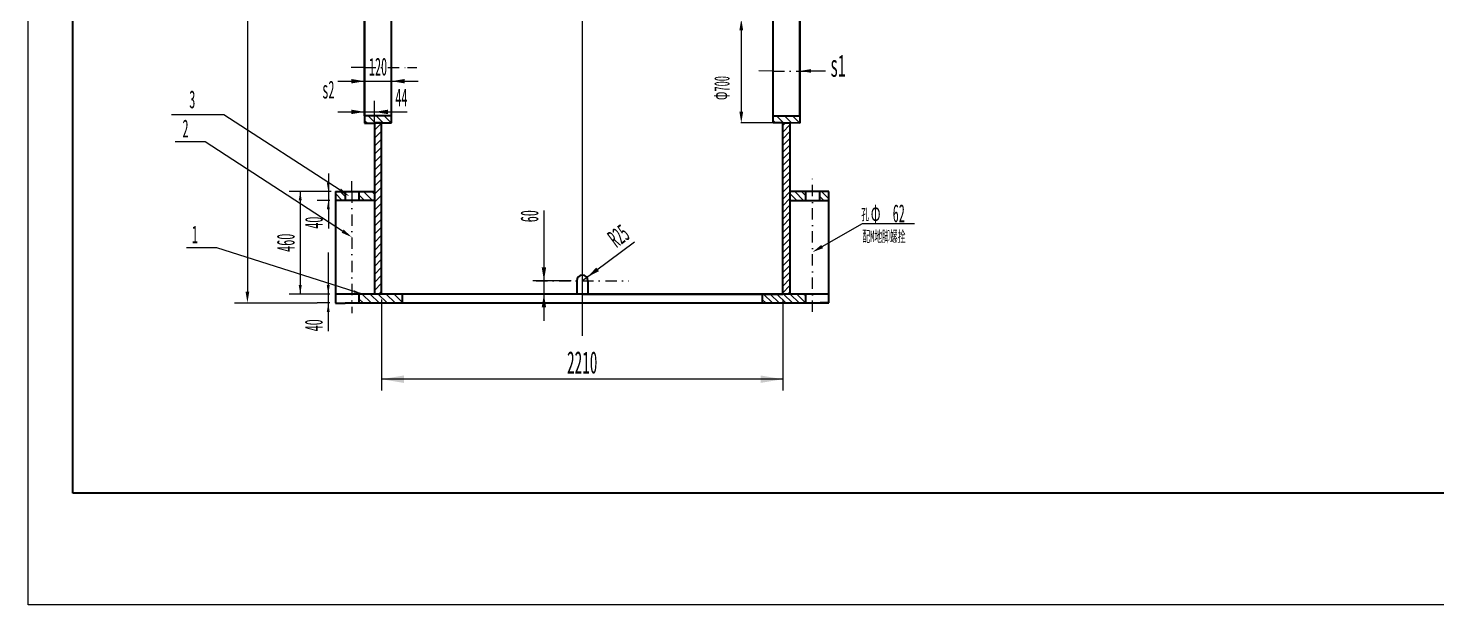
# Model space of a CAD drawing. Header units: millimetres. Extents: x -8058 to 12635, y -1342 to 1598.
# Drawn here: x 2119.8 to 2435.8, y 756.6 to 885.9 of the extents above; entities that cross this region are included whole.
import ezdxf

# ---------------------------------------------------------------- set-up
doc = ezdxf.new("R2010")
doc.units = ezdxf.units.MM
doc.header["$LTSCALE"] = 2
doc.linetypes.add('CENTERX2', pattern=[101.599999, 63.5, -12.7, 12.7, -12.7])
doc.linetypes.add('DASHDOTX2', pattern=[50.799999, 25.4, -12.7, 0, -12.7])
for name, color, linetype, lineweight in [('A1', 7, 'Continuous', 30), ('定位线', 7, 'CENTERX2', 18), ('标注', 1, 'Continuous', 18), ('粗实线', 7, 'Continuous', 50), ('细粗线', 7, 'Continuous', 30)]:
    doc.layers.add(name, color=color, linetype=linetype, lineweight=lineweight)
doc.styles.get("Standard").update_dxf_attribs({"font": '', "width": 0.5})
doc.styles.get('Standard').set_extended_font_data('宋体')
doc.dimstyles.new('123', dxfattribs={"dimscale": 2, "dimtxt": 2.5, "dimasz": 2.5, "dimexe": 1.25, "dimexo": 0.625, "dimtad": 1, "dimdec": 0, "dimlfac": 20, "dimdsep": 46, "dimtxsty": 'Standard', "dimcen": 2.5, "dimdle": 5, "dimadec": 0, "dimazin": 0, "dimtfac": 1, "dimtdec": 0, "dimtmove": 0, "dimatfit": 3, "dimfxl": 1, "dimtolj": 1, "dimarcsym": 0})
pattern_1 = [(135, (0, 0), (-0.75, -0.75), [])]
pattern_2 = [(135, (0, 0), (-0.8980256, -0.8980256), [])]

# ---------------------------------------------------------------- blocks, each defined once
blk = doc.blocks.new('*X27')
at = {"layer": '标注', "linetype": 'Continuous'}
for points in [[(2195.27, 873.98), (2192.27, 874.48), (2192.27, 873.48)], [(2201.27, 873.98), (2204.27, 874.48), (2204.27, 873.48)]]:
    blk.add_hatch(color=0, dxfattribs=at).paths.add_polyline_path(points, flags=0)
at = {"layer": '标注', "color": 0, "linetype": 'Continuous'}
for p, q in [((2195.27, 875.19), (2195.27, 876.48)), ((2201.27, 875.19), (2201.27, 876.48)), ((2189.27, 873.98), (2207.27, 873.98))]:
    blk.add_line(p, q, dxfattribs=at)
at = {"layer": '标注', "color": 0, "insert": (2198.27, 877.22), "char_height": 4, "width": 8, "attachment_point": 5}
blk.add_mtext('120', dxfattribs=at)
blk = doc.blocks.new('*X28')
at = {"layer": '标注', "linetype": 'Continuous'}
for points in [[(2195.27, 867.1), (2192.27, 867.6), (2192.27, 866.6)], [(2197.47, 867.1), (2200.47, 867.6), (2200.47, 866.6)]]:
    blk.add_hatch(color=0, dxfattribs=at).paths.add_polyline_path(points, flags=0)
at = {"layer": '标注', "color": 0, "linetype": 'Continuous'}
for p, q in [((2195.27, 865.84), (2195.27, 869.6)), ((2197.47, 864.22), (2197.47, 869.6)), ((2189.27, 867.1), (2204.83, 867.1))]:
    blk.add_line(p, q, dxfattribs=at)
at = {"layer": '标注', "color": 0, "insert": (2203.5, 870.33), "char_height": 4, "width": 8, "attachment_point": 5}
blk.add_mtext('44', dxfattribs=at)
blk = doc.blocks.new('*X37')
at = {"layer": '标注', "linetype": 'Continuous'}
blk.add_hatch(color=0, dxfattribs=at).paths.add_polyline_path([(2245.12, 830.01), (2247.83, 831.39), (2247.23, 832.2)], flags=0)
at = {"layer": '标注', "color": 0, "linetype": 'Continuous'}
blk.add_line((2255.78, 837.9), (2244.12, 829.26), dxfattribs=at)
at = {"layer": '标注', "color": 0, "linetype": 'Continuous', "insert": (2252.24, 839.3), "char_height": 4, "width": 8.0447, "attachment_point": 5, "rotation": 36.5263}
blk.add_mtext('R25', dxfattribs=at)
blk = doc.blocks.new('*X39')
at = {"layer": '标注', "linetype": 'Continuous'}
for points in [[(2235.48, 829.26), (2235.98, 832.26), (2234.98, 832.26)], [(2235.48, 826.26), (2235.98, 823.26), (2234.98, 823.26)]]:
    blk.add_hatch(color=0, dxfattribs=at).paths.add_polyline_path(points, flags=0)
at = {"layer": '标注', "color": 0, "linetype": 'Continuous'}
for p, q in [((2235.48, 845.01), (2235.48, 820.26)), ((2241.62, 829.26), (2232.98, 829.26)), ((2241.62, 826.26), (2232.98, 826.26))]:
    blk.add_line(p, q, dxfattribs=at)
at = {"layer": '标注', "color": 0, "insert": (2232.25, 843.72), "char_height": 4, "width": 8, "attachment_point": 5, "rotation": 90}
blk.add_mtext('60', dxfattribs=at)
blk = doc.blocks.new('*X45')
at = {"layer": '标注', "linetype": 'Continuous'}
for points in [[(2187.12, 849.26), (2187.45, 851.26), (2186.78, 851.26)], [(2187.12, 847.26), (2187.45, 845.26), (2186.78, 845.26)]]:
    blk.add_hatch(color=0, dxfattribs=at).paths.add_polyline_path(points, flags=0)
at = {"layer": '标注', "color": 0, "linetype": 'Continuous'}
for p, q in [((2187.12, 853.26), (2187.12, 840.95)), ((2187.47, 849.26), (2184.62, 849.26)), ((2187.47, 847.26), (2184.62, 847.26))]:
    blk.add_line(p, q, dxfattribs=at)
at = {"layer": '标注', "color": 0, "insert": (2183.89, 842.26), "char_height": 4, "width": 8, "attachment_point": 5, "rotation": 90}
blk.add_mtext('40', dxfattribs=at)
blk = doc.blocks.new('*X46')
at = {"layer": '标注', "linetype": 'Continuous'}
for points in [[(2187.1, 826.26), (2187.43, 828.26), (2186.77, 828.26)], [(2187.1, 824.26), (2187.43, 822.26), (2186.77, 822.26)]]:
    blk.add_hatch(color=0, dxfattribs=at).paths.add_polyline_path(points, flags=0)
at = {"layer": '标注', "color": 0, "linetype": 'Continuous'}
for p, q in [((2187.1, 830.26), (2187.1, 817.95)), ((2187.47, 826.26), (2184.6, 826.26)), ((2187.47, 824.26), (2184.6, 824.26))]:
    blk.add_line(p, q, dxfattribs=at)
at = {"layer": '标注', "color": 0, "insert": (2183.87, 819.26), "char_height": 4, "width": 8, "attachment_point": 5, "rotation": 90}
blk.add_mtext('40', dxfattribs=at)
blk = doc.blocks.new('*X47')
at = {"layer": '标注', "linetype": 'Continuous'}
for points in [[(2180.82, 849.26), (2181.15, 847.26), (2180.48, 847.26)], [(2180.82, 826.26), (2181.15, 828.26), (2180.48, 828.26)]]:
    blk.add_hatch(color=0, dxfattribs=at).paths.add_polyline_path(points, flags=0)
at = {"layer": '标注', "color": 0, "linetype": 'Continuous'}
for p, q in [((2187.77, 849.26), (2178.32, 849.26)), ((2180.82, 849.26), (2180.82, 826.26)), ((2187.47, 826.26), (2178.32, 826.26))]:
    blk.add_line(p, q, dxfattribs=at)
at = {"layer": '标注', "color": 0, "insert": (2177.59, 837.76), "char_height": 4, "width": 8.0894, "attachment_point": 5, "rotation": 90}
blk.add_mtext('460', dxfattribs=at)
blk = doc.blocks.new('*X48')
at = {"layer": '标注', "linetype": 'Continuous'}
blk.add_hatch(color=0, dxfattribs=at).paths.add_polyline_path([(39.42, -10.32), (37.43, -9.96), (37.59, -9.48)], flags=0)
at = {"layer": '标注', "color": 0, "linetype": 'Continuous'}
for p, q in [((6.77, 0), (0, 0)), ((39.42, -10.32), (6.77, 0))]:
    blk.add_line(p, q, dxfattribs=at)
at = {"layer": '标注', "color": 0}
blk.add_line((0, 0), (0, 0), dxfattribs=at)
blk = doc.blocks.new('*X82')
at = {"layer": 'A1', "linetype": 'Continuous', "lineweight": 0}
for points in [[(2199.07, 807.18), (2204.07, 806.34), (2204.07, 808.01)], [(2289.07, 807.18), (2284.07, 806.34), (2284.07, 808.01)]]:
    blk.add_hatch(color=0, dxfattribs=at).paths.add_polyline_path(points, flags=0)
at = {"layer": 'A1', "color": 0, "linetype": 'Continuous', "lineweight": 0}
for p, q in [((2199.07, 825.01), (2199.07, 804.68)), ((2289.07, 825.01), (2289.07, 804.68)), ((2289.07, 807.18), (2199.07, 807.18))]:
    blk.add_line(p, q, dxfattribs=at)
at = {"layer": 'A1', "color": 0, "linetype": 'DASHDOTX2', "lineweight": 0, "insert": (2244.07, 810.91), "char_height": 5, "width": 13.5754, "attachment_point": 5}
blk.add_mtext('2210', dxfattribs=at)

msp = doc.modelspace()

# ---------------------------------------------------------------- hatches: boundary and pattern name
at = {"layer": 'A1', "lineweight": 0}
h = msp.add_hatch(dxfattribs=at)
h.set_pattern_fill('ANSI31', color=0, style=0, pattern_type=0)
h.set_pattern_definition(pattern_2)
h.paths.add_polyline_path([(2201.269, 866.215), (2195.269, 866.215), (2195.269, 864.594), (2197.469, 864.604), (2197.469, 864.615), (2199.069, 864.615), (2201.269, 864.615)], flags=0)
h = msp.add_hatch(dxfattribs=at)
h.set_pattern_fill('ANSI31', color=0, style=0, pattern_type=0)
h.set_pattern_definition(pattern_2)
h.paths.add_polyline_path([(2292.869, 866.215), (2286.869, 866.215), (2286.869, 864.615), (2289.069, 864.615), (2290.669, 864.615), (2290.669, 864.604), (2292.869, 864.594)], flags=0)
h = msp.add_hatch(dxfattribs=at)
h.set_pattern_fill('ANSI31', color=0, style=0, pattern_type=0)
h.set_pattern_definition([(45, (0, 0), (-0.8980256, 0.8980256), [])])
h.paths.add_polyline_path([(2199.069, 864.61), (2197.469, 864.604), (2197.469, 826.265), (2199.069, 826.265)], flags=0)
h = msp.add_hatch(dxfattribs=at)
h.set_pattern_fill('JIS_WOOD', color=0, style=0, pattern_type=0)
h.set_pattern_definition([(45, (0, 0), (-0.75, 0.75), [])])
h.paths.add_polyline_path([(2290.669, 864.604), (2289.069, 864.61), (2289.069, 826.265), (2290.669, 826.265)], flags=0)
h = msp.add_hatch(dxfattribs=at)
h.set_pattern_fill('JIS_WOOD', color=0, style=0, pattern_type=0)
h.set_pattern_definition(pattern_1)
h.paths.add_polyline_path([(2190.869, 849.265), (2188.716, 849.265), (2188.716, 847.265), (2190.869, 847.265)], flags=0)
h = msp.add_hatch(dxfattribs=at)
h.set_pattern_fill('ANSI31', color=0, style=0, pattern_type=0)
h.set_pattern_definition(pattern_2)
h.paths.add_polyline_path([(2197.469, 849.265), (2193.969, 849.265), (2193.969, 847.265), (2197.469, 847.265)], flags=0)
h = msp.add_hatch(dxfattribs=at)
h.set_pattern_fill('JIS_WOOD', color=0, style=0, pattern_type=0)
h.set_pattern_definition(pattern_1)
h.paths.add_polyline_path([(2294.169, 849.265), (2290.669, 849.265), (2290.669, 847.265), (2294.169, 847.265)], flags=0)
h = msp.add_hatch(dxfattribs=at)
h.set_pattern_fill('JIS_WOOD', color=0, style=0, pattern_type=0)
h.set_pattern_definition(pattern_1)
h.paths.add_polyline_path([(2299.422, 849.265), (2297.269, 849.265), (2297.269, 847.265), (2299.422, 847.265)], flags=0)
h = msp.add_hatch(dxfattribs=at)
h.set_pattern_fill('ANSI31', color=0, style=0, pattern_type=0)
h.set_pattern_definition(pattern_2)
h.paths.add_polyline_path([(2203.669, 826.265), (2199.069, 826.265), (2193.969, 826.265), (2193.969, 824.265), (2203.669, 824.265)], flags=0)
h = msp.add_hatch(dxfattribs=at)
h.set_pattern_fill('JIS_WOOD', color=0, style=0, pattern_type=0)
h.set_pattern_definition(pattern_1)
h.paths.add_polyline_path([(2294.169, 826.265), (2284.469, 826.265), (2284.469, 824.265), (2294.169, 824.265)], flags=0)
at = {"layer": '标注'}
for points in [[(2279.329, 885.415), (2280.163, 885.415), (2279.746, 887.915)], [(2295.416, 875.862), (2292.916, 876.279), (2295.416, 876.695)], [(2279.329, 867.115), (2280.163, 867.115), (2279.746, 864.615)], [(2189.963, 849.915), (2191.834, 848.205), (2189.509, 849.216)], [(2190.55, 840.715), (2192.419, 839.003), (2190.096, 840.016)], [(2298.094, 836.543), (2295.719, 835.658), (2297.679, 837.266)]]:
    msp.add_hatch(color=0, dxfattribs=at).paths.add_polyline_path(points, flags=0)
at = {"layer": '标注', "linetype": 'DASHDOTX2'}
msp.add_hatch(color=0, dxfattribs=at).paths.add_polyline_path([(2168.551, 826.765), (2169.384, 826.765), (2168.967, 824.265)], flags=0)

# ---------------------------------------------------------------- linework, layer by layer
at = {"layer": 'A1', "color": 0, "lineweight": 30}
for p, q in [((2195.269, 887.915), (2195.269, 864.594)), ((2195.269, 866.215), (2195.269, 887.915)), ((2201.269, 864.615), (2201.269, 887.915)), ((2286.869, 864.615), (2286.869, 887.915)), ((2292.869, 887.915), (2292.869, 864.594)), ((2292.869, 866.215), (2292.869, 887.915)), ((2201.269, 866.215), (2195.269, 866.215)), ((2286.869, 866.215), (2292.869, 866.215)), ((2195.269, 864.594), (2200.169, 864.615)), ((2197.469, 864.615), (2197.469, 826.265)), ((2197.469, 864.563), (2197.469, 861.372)), ((2199.069, 826.265), (2199.069, 864.615)), ((2199.069, 864.615), (2201.269, 864.615)), ((2289.069, 864.615), (2286.869, 864.615)), ((2292.869, 864.594), (2287.969, 864.615)), ((2289.069, 826.265), (2289.069, 864.615)), ((2290.669, 864.615), (2290.669, 826.265)), ((2188.716, 849.265), (2188.716, 847.265)), ((2197.469, 847.265), (2188.716, 847.265)), ((2188.716, 847.265), (2188.716, 824.234)), ((2190.869, 849.265), (2190.869, 847.265)), ((2193.969, 849.265), (2193.969, 847.265)), ((2299.422, 849.265), (2290.669, 849.265)), ((2290.669, 847.265), (2299.422, 847.265)), ((2295.719, 849.265), (2294.169, 849.265)), ((2294.169, 849.265), (2294.169, 847.265)), ((2297.269, 849.265), (2297.269, 847.265)), ((2299.422, 824.265), (2299.422, 849.265)), ((2242.866, 829.265), (2242.866, 826.265)), ((2245.366, 829.265), (2245.366, 826.265)), ((2188.716, 826.287), (2244.069, 826.287)), ((2193.969, 826.265), (2193.969, 824.265)), ((2244.069, 826.265), (2199.069, 826.265)), ((2299.422, 826.265), (2244.069, 826.265)), ((2294.169, 826.265), (2294.169, 824.265)), ((2188.716, 824.234), (2190.869, 824.254)), ((2244.022, 824.254), (2190.869, 824.254)), ((2244.022, 824.265), (2299.422, 824.265))]:
    msp.add_line(p, q, dxfattribs=at)
at = {"layer": 'A1', "color": 0}
for p, q in [((2195.269, 868.719), (2195.269, 869.122)), ((2201.269, 868.719), (2201.269, 869.122)), ((2201.269, 864.615), (2201.269, 866.215)), ((2286.869, 864.615), (2286.869, 866.215)), ((2195.269, 864.594), (2197.469, 864.594)), ((2199.069, 864.615), (2197.469, 864.615)), ((2197.469, 864.594), (2197.469, 864.615)), ((2289.069, 864.615), (2290.669, 864.615)), ((2188.716, 849.265), (2197.469, 849.265)), ((2192.419, 849.265), (2193.969, 849.265)), ((2197.469, 849.265), (2197.469, 847.265)), ((2290.669, 849.265), (2290.669, 847.265)), ((2244.069, 826.265), (2203.669, 826.265)), ((2203.669, 826.265), (2203.669, 824.265)), ((2244.069, 826.265), (2284.469, 826.265)), ((2244.069, 826.265), (2289.069, 826.265)), ((2284.469, 826.265), (2284.469, 824.265)), ((2299.422, 824.265), (2299.422, 826.265)), ((2244.022, 824.265), (2299.422, 824.265)), ((2244.069, 824.265), (2295.719, 824.265)), ((2299.422, 824.265), (2297.422, 824.265))]:
    msp.add_line(p, q, dxfattribs=at)
at = {"layer": 'A1', "color": 0, "lineweight": 0}
msp.add_line((2187.116, 835.565), (2187.1, 830.265), dxfattribs=at)
at = {"layer": 'A1', "color": 0, "linetype": 'DASHDOTX2', "lineweight": 0}
msp.add_line((2166.044, 824.265), (2184.6, 824.265), dxfattribs=at)
at = {"layer": 'A1', "color": 0, "lineweight": 30}
msp.add_arc((2244.116, 829.265), 1.25, 0, 180, dxfattribs=at)
at = {"layer": '定位线', "color": 0}
for p, q in [((2244.069, 1138.28), (2244.069, 816.93)), ((2204.85, 877.065), (2206.952, 877.065))]:
    msp.add_line(p, q, dxfattribs=at)
at = {"layer": '定位线', "color": 0, "linetype": 'DASHDOTX2', "ltscale": 0.05}
for p, q in [((2195.269, 877.065), (2204.85, 877.065)), ((2286.869, 876.265), (2295.885, 876.255)), ((2295.719, 822.287), (2295.719, 852.835)), ((2192.419, 849.265), (2192.419, 821.946)), ((2233.728, 829.265), (2254.491, 829.265))]:
    msp.add_line(p, q, dxfattribs=at)
at = {"layer": '定位线', "color": 0, "linetype": 'DASHDOTX2'}
for p, q in [((2286.869, 876.265), (2283.724, 876.268)), ((2192.419, 849.265), (2192.419, 851.568))]:
    msp.add_line(p, q, dxfattribs=at)
at = {"layer": '标注', "color": 0}
for p, q in [((2168.967, 973.765), (2168.967, 826.765)), ((2279.746, 885.415), (2279.746, 867.115)), ((2286.838, 864.615), (2279.683, 864.615)), ((2188.716, 849.265), (2188.716, 826.265)), ((2297.886, 836.904), (2306.941, 842.11)), ((2306.941, 842.11), (2318.637, 842.11))]:
    msp.add_line(p, q, dxfattribs=at)
at = {"layer": '标注', "color": 0, "linetype": 'DASHDOTX2'}
msp.add_line((2195.269, 877.065), (2192.255, 877.065), dxfattribs=at)
at = {"layer": '标注', "color": 0}
for points in [[(2295.416, 876.279), (2298.626, 876.279)], [(2189.736, 849.565), (2163.644, 866.478), (2151.929, 866.478)], [(2190.323, 840.365), (2159.518, 860.383), (2152.752, 860.383)]]:
    msp.add_lwpolyline(points, dxfattribs=at)
at = {"layer": '粗实线', "lineweight": 9}
for p, q in [((2119.788, 756.6), (2119.788, 1597.6)), ((2713.788, 756.6), (2119.788, 756.6))]:
    msp.add_line(p, q, dxfattribs=at)
at = {"layer": '细粗线'}
for p, q in [((2129.788, 781.6), (2129.788, 1587.6)), ((2703.788, 781.6), (2129.788, 781.6))]:
    msp.add_line(p, q, dxfattribs=at)

# ---------------------------------------------------------------- block references
at = {"layer": '标注', "color": 0}
msp.add_blockref('*X48', (2155.334, 836.589), dxfattribs=at)

# ---------------------------------------------------------------- texts
at = {"layer": '标注', "color": 0, "width": 0.5}
for s, height, p in [('2', 4, (2154.404, 861.388)), ('孔', 2.5, (2306.678, 842.861)), ('Φ', 4, (2308.799, 842.152)), ('62', 4, (2313.719, 842.376)), ('1', 4, (2156.503, 837.657)), ('配M地脚螺拴', 2.5, (2306.914, 837.944))]:
    msp.add_text(s, height=height, dxfattribs=at).set_placement(p)
at = {"layer": '标注', "color": 0, "attachment_point": 1}
for s, insert, char_height, width in [('s1', (2299.741, 879.978), 5, 14.48293), ('s2', (2185.773, 874.108), 4, 7.86815), ('3', (2155.922, 871.916), 4, 7.86815)]:
    msp.add_mtext(s, dxfattribs=dict(at, insert=insert, char_height=char_height, width=width))
at = {"layer": '标注', "color": 0, "insert": (2273.684, 869.743), "char_height": 3.42458, "width": 16.85491, "attachment_point": 1, "rotation": 90}
msp.add_mtext('{\\farial|b0|i0|c134|p2;Φ}700', dxfattribs=at)

# ---------------------------------------------------------------- dimensions: what is measured, and where the dimension line sits
at = {"layer": 'A1', "color": 0, "linetype": 'DASHDOTX2', "lineweight": 0}
dim = msp.add_linear_dim(base=(2199.069, 807.176), p1=(2289.069, 826.265), p2=(2199.069, 826.265), text='2210', dimstyle='123', override={"dimsah": 1, "dimtzin": 0}, dxfattribs=at)
dim.commit()
dim.dimension.update_dxf_attribs({"geometry": '*X82', "text_midpoint": (2244.069, 810.912)})
at = {"layer": '标注', "color": 0}
for base, p1, p2, picture, middle in [((2201.269, 873.983), (2195.269, 873.942), (2201.269, 873.942), '*X27', (2198.269, 877.222)), ((2197.469, 867.103), (2195.269, 864.594), (2197.469, 862.967), '*X28', (2203.499, 870.331))]:
    dim = msp.add_linear_dim(base=base, p1=p1, p2=p2, dimstyle='123', override={"dimtxt": 2, "dimasz": 1.5, "dimsah": 1, "dimdle": 3, "dimtzin": 0}, dxfattribs=at)
    dim.commit()
    dim.dimension.update_dxf_attribs({"geometry": picture, "text_midpoint": middle})
for base, p1, p2, picture, middle in [((2187.116, 847.265), (2188.716, 849.265), (2188.716, 847.265), '*X45', (2183.888, 842.258)), ((2180.816, 826.265), (2189.022, 849.265), (2188.716, 826.265), '*X47', (2177.589, 837.765)), ((2187.1, 824.265), (2188.716, 826.265), (2188.716, 824.265), '*X46', (2183.872, 819.258))]:
    dim = msp.add_linear_dim(base=base, p1=p1, p2=p2, angle=270, dimstyle='123', override={"dimtxt": 2, "dimasz": 1, "dimsah": 1, "dimdle": 2, "dimtzin": 0}, dxfattribs=at)
    dim.commit()
    dim.dimension.update_dxf_attribs({"geometry": picture, "text_midpoint": middle})
dim = msp.add_linear_dim(base=(2235.483, 826.265), p1=(2242.866, 829.265), p2=(2242.866, 826.265), angle=270, dimstyle='123', override={"dimtxt": 2, "dimasz": 1.5, "dimsah": 1, "dimdle": 3, "dimtzin": 0}, dxfattribs=at)
dim.commit()
dim.dimension.update_dxf_attribs({"geometry": '*X39', "text_midpoint": (2232.255, 843.723), "dimtype": 160})
dim = msp.add_radius_dim(center=(2244.116, 829.265), mpoint=(2245.12, 830.009), dimstyle='123', override={"dimtxt": 2, "dimasz": 1.5, "dimpost": 'R<>', "dimsah": 1, "dimdle": 3, "dimtzin": 0}, dxfattribs=at)
dim.commit()
dim.dimension.update_dxf_attribs({"geometry": '*X37', "text_midpoint": (2254.16, 836.705), "dimtype": 164})

doc.saveas('drawing.dxf')
